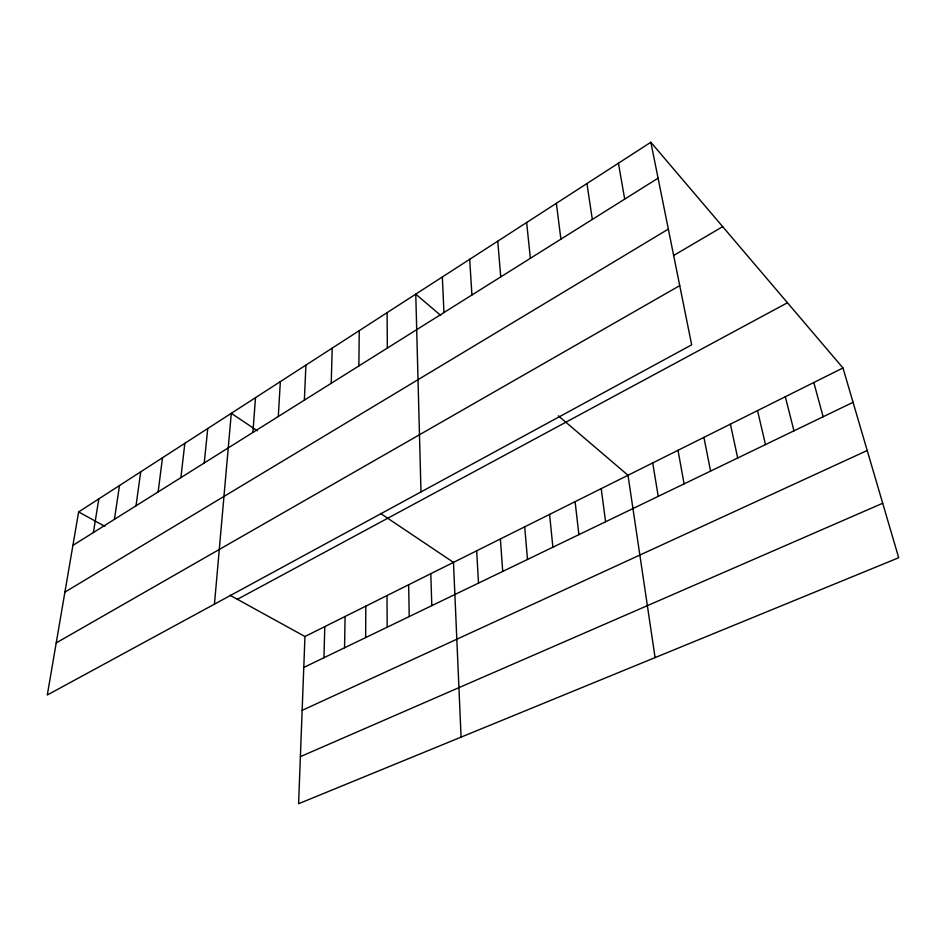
<?xml version="1.0" encoding="UTF-8"?>
<svg xmlns="http://www.w3.org/2000/svg" width="946" height="946" viewBox="0 0 946 946"><rect width="100%" height="100%" fill="white"/><g stroke="black" fill="none" stroke-linecap="round" stroke-linejoin="round"><path stroke-width="1.42" d="M365.641 637.592L365.806 606.15M358.877 365.936L359.255 330.651M344.557 647.762L345.077 616.485M331.23 383.296L332.2 348.116M323.946 657.718L324.797 626.607M842.969 367.959L304.955 636.516L298.593 803.733L898.7 557.738L842.969 367.959L650.848 142.267L78.636 511.928L47.3 694.991L691.668 344.841L650.848 142.267M304.375 400.146L305.913 365.109M278.278 416.524L280.347 381.616M252.913 432.44L255.491 397.675M214.458 604.151L231.297 413.307L257.324 430.761M204.241 462.984L207.753 428.514M180.887 477.635L184.825 443.331M158.148 491.908L162.487 457.758M136.011 505.803L140.718 471.818M114.431 519.342L119.503 485.523M93.406 532.539L98.822 498.885M72.913 545.393L658.085 178.167M64.907 592.113L668.349 229.109M673.564 255.538L722.685 226.65M56.216 642.902L679.736 285.621M237.375 599.315L787.462 302.755M303.784 667.45L853.056 402.31M302.152 710.351L867.21 450.509M300.39 756.634L882.701 503.26M78.636 511.928L104.852 526.354M229.996 595.247L304.955 636.516M380.505 513.418L453.477 562.385L461.08 737.123M440.694 315.408L415.767 294.135L420.982 491.932M558.353 415.826L628.002 475.259L655.081 657.6M813.797 382.515L823.138 416.748M785.322 396.729L793.954 430.832M757.533 410.599L765.48 444.585M730.407 424.139L737.691 457.994M703.907 437.371L710.576 471.084M678.022 450.296L684.088 483.867M618.424 163.22L624.703 199.121M652.728 462.925L658.227 496.354M586.934 183.559L592.326 219.437M601.218 488.633L605.582 521.766M556.354 203.319L560.895 239.161M575.097 501.676L578.905 534.644M526.638 222.511L530.375 258.317M549.591 514.399L552.878 547.202M524.711 526.827L527.49 559.464M497.762 241.171L500.741 276.918M500.399 538.96L502.704 571.431M469.677 259.31L471.936 294.986M476.666 550.809L478.499 583.114M442.35 276.965L443.934 312.558M430.808 573.702L431.79 605.665M408.648 584.758L409.228 616.544M387.091 312.665L387.352 348.069M386.997 595.566L387.186 627.186"/></g></svg>
